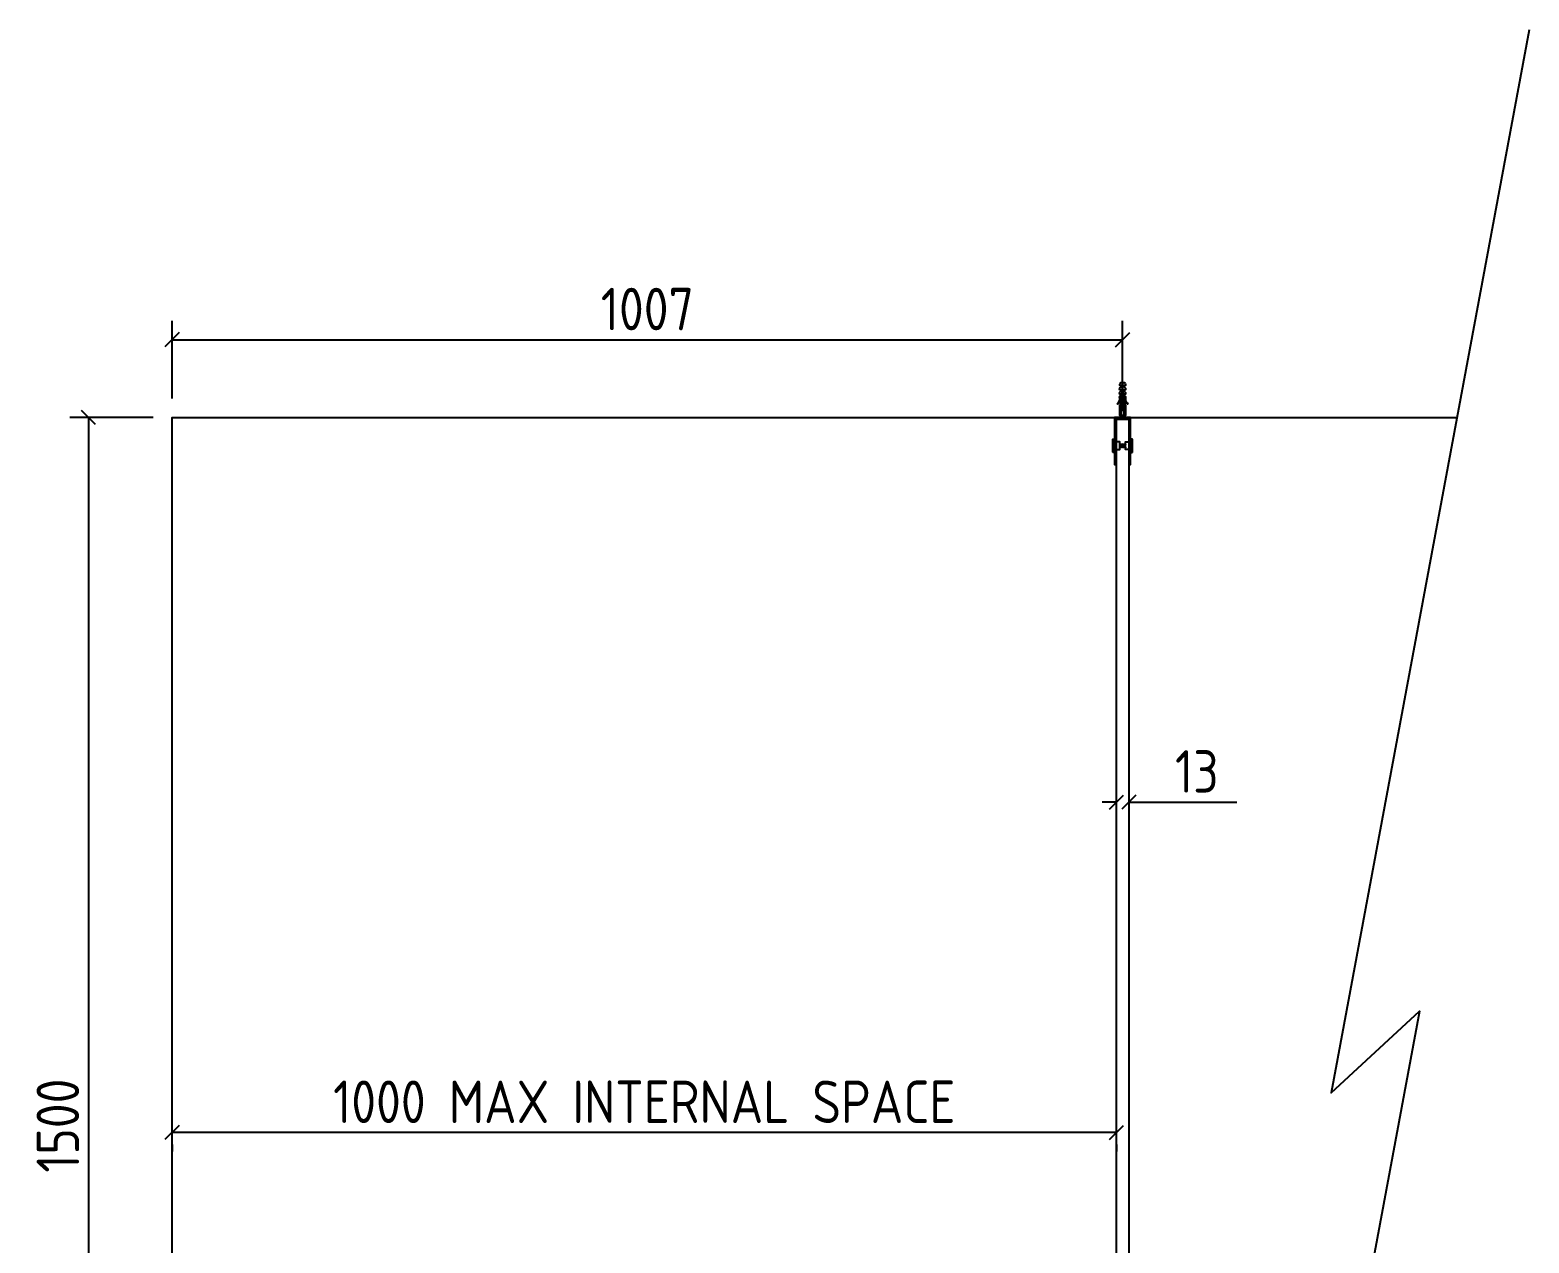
# Model space of a CAD drawing. Header units: inches. Extents: x 129892 to 140765, y 18172 to 24435.
# Drawn here: x 130008 to 131596, y 23151 to 24435 of the extents above; entities that cross this region are included whole.
import ezdxf

# ---------------------------------------------------------------- set-up
doc = ezdxf.new("R2010")
doc.units = ezdxf.units.IN
doc.header["$MEASUREMENT"] = 0
doc.header["$PDMODE"] = 66
doc.styles.add('EXCELSIOR', font='dim.shx', dxfattribs={"height": 45})
doc.dimstyles.new('EXCELSIOR', dxfattribs={"dimtxt": 50, "dimasz": 15, "dimexe": 20, "dimexo": 20, "dimgap": 10, "dimtad": 1, "dimdec": 0, "dimtxsty": 'EXCELSIOR', "dimblk": 'OBLIQUE', "dimcen": 2.5, "dimclrd": 1, "dimclre": 1, "dimclrt": 1, "dimadec": 0, "dimazin": 0, "dimtfac": 1, "dimtdec": 0, "dimtofl": 0, "dimtmove": 0, "dimatfit": 3, "dimfxl": 0, "dimlwd": 25, "dimarcsym": 0})

# ---------------------------------------------------------------- blocks, each defined once
blk = doc.blocks.new('A$C7E8D36A7')
for p, q in [((7.5, 18), (7.5, 22)), ((7.5, 18), (7.5, 22)), ((8, 21.4), (7.5, 22)), ((8, 17.8), (7.5, 21.4)), ((7.5, 21.4), (8, 17.8)), ((8, 17.8), (7.5, 18.6)), ((8, 21.4), (8.4, 18.6)), ((8, 21.4), (8.4, 21.4)), ((8.4, 18.6), (8, 17.8)), ((8.7, 22.2), (8.4, 21.4)), ((8.4, 21.4), (8.8, 18.6)), ((8.4, 18.6), (8.8, 18.6)), ((9.4, 17.8), (8.7, 22.2)), ((8.7, 22.2), (9.4, 17.8)), ((9.3, 21.4), (8.7, 22.2)), ((9.4, 17.8), (8.8, 18.6)), ((9.3, 21.4), (9.7, 18.6)), ((9.3, 21.4), (9.8, 21.4)), ((9.7, 18.6), (9.4, 17.8)), ((9.7, 18.6), (10.2, 18.6)), ((10.1, 22.2), (9.8, 21.4)), ((9.8, 21.4), (10.2, 18.6)), ((10.8, 17.8), (10.1, 22.2)), ((10.1, 22.2), (10.8, 17.8)), ((10.7, 21.4), (10.1, 22.2)), ((10.8, 17.8), (10.2, 18.6)), ((10.7, 21.4), (11.1, 18.6)), ((10.7, 21.4), (11.1, 21.4)), ((11.1, 18.6), (10.8, 17.8)), ((11.5, 22.2), (11.1, 21.4)), ((11.1, 21.4), (11.6, 18.6)), ((11.1, 18.6), (11.6, 18.6)), ((12.1, 17.8), (11.5, 22.2)), ((11.5, 22.2), (12.1, 17.8)), ((12.1, 21.4), (11.5, 22.2)), ((12.1, 17.8), (11.6, 18.6)), ((12.1, 21.4), (12.5, 18.6)), ((12.1, 21.4), (12.5, 21.4)), ((12.5, 18.6), (12.1, 17.8)), ((12.9, 22.2), (12.5, 21.4)), ((12.5, 21.4), (12.9, 18.6)), ((12.5, 18.6), (12.9, 18.6)), ((13.5, 17.8), (12.9, 22.2)), ((12.9, 22.2), (13.5, 17.8)), ((13.4, 21.4), (12.9, 22.2)), ((13.5, 17.8), (12.9, 18.6)), ((13.4, 21.4), (13.5, 20.9)), ((13.4, 21.4), (13.5, 21.4)), ((13.5, 18), (13.5, 22)), ((13.5, 17.9), (13.5, 17.8))]:
    blk.add_line(p, q)
blk.add_lwpolyline([(4, 0), (4, 48), (17, 48), (17, 0), (19, 0), (19, 50), (2, 50), (2, 0)], close=True)
for points in [[(0, 13.5), (0, 26.5, -0.414214), (0.5, 27), (2, 27), (2, 13), (0.5, 13, -0.414214)], [(21, 13.5), (21, 26.5, 0.414214), (20.5, 27), (19, 27), (19, 13), (20.5, 13, 0.414214)]]:
    blk.add_lwpolyline(points, format="xyb", close=True)
for points in [[(4, 16), (7.5, 16), (7.5, 24), (4, 24)], [(17, 16), (13.5, 16), (13.5, 24), (17, 24)]]:
    blk.add_lwpolyline(points)
blk = doc.blocks.new('A$C50743CB1')
blk.add_lwpolyline([(16.7, 7.9, 0.247638), (22.8, 10.5), (22.4, 10.8, -0.24938), (16.7, 8.4, 0.369054), (13.7, 7.3, -0.279225), (13.2, 6.9), (12.2, 6.9), (12.2, 8.4, 0.369054), (9.2, 7.3, -0.279225), (8.7, 6.9), (7.7, 6.9), (7.7, 8.4, 0.369054), (4.7, 7.3, -0.279225), (4.2, 6.9), (3.2, 6.9), (3.2, 8.4, 0.569838), (0, 5.7), (27.9, 5.7), (27.9, 5.1), (0, 5.1, 0.569838), (3.2, 2.4), (3.2, 3.9), (4.2, 3.9, -0.279225), (4.7, 3.6, 0.369054), (7.7, 2.4), (7.7, 3.9), (8.7, 3.9, -0.279225), (9.2, 3.6, 0.369054), (12.2, 2.4), (12.2, 3.9), (13.2, 3.9, -0.279225), (13.7, 3.6, 0.369054), (16.7, 2.4, -0.24938), (22.4, 0), (22.8, 0.3, 0.247638), (16.7, 2.9), (16.7, 3.9), (18, 3.9, -0.279225), (18.6, 3.6, 0.369054), (21.5, 2.4), (21.5, 3.1), (23.3, 3.1), (24.1, 2.3), (35, 2.3), (35, 8.5), (24.1, 8.5), (23.3, 7.7), (21.5, 7.7), (21.5, 8.4, 0.369054), (18.6, 7.3, -0.279225), (18, 6.9), (16.7, 6.9)], format="xyb", close=True)
blk = doc.blocks.new('A$C604D7AA8')
for p, q in [((4, 23), (3.2, 22.4)), ((7.6, 23), (3.2, 22.4)), ((3.2, 22.4), (7.6, 23)), ((3.2, 22.4), (4, 22.1)), ((3.2, 18.7), (7.6, 19.4)), ((7.6, 19.4), (3.2, 18.7)), ((4, 19.3), (3.2, 18.7)), ((3.2, 18.7), (4, 18.4)), ((3.3, 24.2), (7.6, 24.9)), ((7.6, 24.9), (3.3, 24.2)), ((4, 24.8), (3.3, 24.2)), ((3.3, 24.2), (4, 23.9)), ((3.3, 20.6), (7.6, 21.2)), ((7.6, 21.2), (3.3, 20.6)), ((4, 21.1), (3.3, 20.6)), ((3.3, 20.6), (4, 20.2)), ((3.3, 16.9), (7.6, 17.5)), ((7.6, 17.5), (3.3, 16.9)), ((4, 17.5), (3.3, 16.9)), ((3.3, 16.9), (4, 16.6)), ((4.5, 26.7), (3.8, 26.1)), ((7, 26.6), (3.8, 26.1)), ((3.8, 26.1), (4.3, 25.8)), ((4, 24.8), (4.3, 25.8)), ((4, 24.8), (6.7, 25.2)), ((4, 24.8), (6.7, 25.2)), ((4, 23.9), (6.8, 24.3)), ((6.8, 24.3), (4, 23.9)), ((4, 23), (4, 23.9)), ((4, 23), (6.8, 23.4)), ((6.8, 22.5), (4, 22.1)), ((4, 21.1), (4, 22.1)), ((4, 21.1), (6.8, 21.5)), ((4, 21.1), (6.8, 21.5)), ((6.8, 20.6), (4, 20.2)), ((4, 19.3), (4, 20.2)), ((4, 19.3), (6.8, 19.7)), ((4, 19.3), (6.8, 19.7)), ((6.8, 18.8), (4, 18.4)), ((6.8, 18.8), (4, 18.4)), ((4, 17.5), (4, 18.4)), ((4, 17.5), (6.8, 17.9)), ((4, 17.5), (6.8, 17.9)), ((6.8, 17), (4, 16.6)), ((4, 15.7), (4, 16.6)), ((4, 15.7), (6.8, 16.1)), ((4, 15.7), (6.8, 16.1)), ((5.1, 28.6), (4.3, 28)), ((5.9, 28.3), (4.3, 28)), ((4.3, 28), (4.8, 27.7)), ((6.5, 26.1), (4.3, 25.8)), ((4.6, 26.7), (4.8, 27.7)), ((4.6, 26.7), (6.2, 27)), ((4.6, 26.7), (6.2, 27)), ((5.9, 28.3), (4.8, 27.7)), ((5.1, 28.6), (5.4, 29.9)), ((5.1, 28.6), (5.9, 28.3)), ((6.2, 27), (5.4, 29.9)), ((6.2, 27), (7, 26.6)), ((7, 26.6), (6.5, 26.1)), ((6.7, 25.2), (6.5, 26.1)), ((6.7, 25.2), (7.6, 24.9)), ((7.6, 24.9), (6.8, 24.3)), ((6.8, 23.4), (6.8, 24.3)), ((6.8, 23.4), (7.6, 23)), ((7.6, 23), (6.8, 22.5)), ((6.8, 22.5), (6.8, 21.5)), ((6.8, 21.5), (7.6, 21.2)), ((7.6, 21.2), (6.8, 20.6)), ((6.8, 19.7), (6.8, 20.6)), ((6.8, 19.7), (7.6, 19.4)), ((7.6, 19.4), (6.8, 18.8)), ((6.8, 17.9), (6.8, 18.8)), ((6.8, 17.9), (7.6, 17.5)), ((7.6, 17.5), (6.8, 17)), ((6.8, 17), (6.8, 16.1)), ((6.8, 16.1), (7.6, 15.7)), ((3.2, 9.6), (7.6, 10.2)), ((7.6, 10.2), (3.2, 9.6)), ((4, 10.2), (3.2, 9.6)), ((3.2, 9.6), (4, 9.3)), ((3.3, 15.1), (7.6, 15.7)), ((7.6, 15.7), (3.3, 15.1)), ((4, 15.7), (3.3, 15.1)), ((3.3, 15.1), (4, 14.7)), ((3.3, 13.2), (7.6, 13.9)), ((7.6, 13.9), (3.3, 13.2)), ((4, 13.8), (3.3, 13.2)), ((3.3, 13.2), (4, 12.9)), ((3.3, 11.4), (7.6, 12.1)), ((7.6, 12.1), (3.3, 11.4)), ((4, 12), (3.3, 11.4)), ((3.3, 11.4), (4, 11.1)), ((6.8, 15.1), (4, 14.7)), ((6.8, 15.1), (4, 14.7)), ((4, 13.8), (4, 14.7)), ((4, 13.8), (6.8, 14.2)), ((6.8, 13.3), (4, 12.9)), ((4, 12), (4, 12.9)), ((4, 12), (6.8, 12.4)), ((4, 12), (6.8, 12.4)), ((6.8, 11.5), (4, 11.1)), ((6.8, 11.5), (4, 11.1)), ((4, 10.2), (4, 11.1)), ((4, 10.2), (6.8, 10.6)), ((4, 10.2), (6.8, 10.6)), ((6.8, 9.7), (4, 9.3)), ((4, 1.5), (4, 9.3)), ((7.6, 15.7), (6.8, 15.1)), ((6.8, 15.1), (6.8, 14.2)), ((6.8, 14.2), (7.6, 13.9)), ((7.6, 13.9), (6.8, 13.3)), ((6.8, 12.4), (6.8, 13.3)), ((6.8, 12.4), (7.6, 12.1)), ((7.6, 12.1), (6.8, 11.5)), ((6.8, 10.6), (6.8, 11.5)), ((6.8, 10.6), (7.6, 10.2)), ((7.6, 10.2), (6.8, 9.7)), ((6.8, 1.5), (6.8, 9.7)), ((3.9, 0), (2, 0)), ((7, 0), (3.9, 0)), ((8.8, 0), (7, 0))]:
    blk.add_line(p, q)
blk.add_lwpolyline([(4, 1.5), (2, 0), (8.8, 0), (6.8, 1.5)])
at = {"rotation": 270}
blk.add_blockref('A$C50743CB1', (0, 39), dxfattribs=at)
blk = doc.blocks.new('_OBLIQUE')
at = {"color": 0, "linetype": 'ByBlock'}
blk.add_line((-0.5, -0.5), (0.5, 0.5), dxfattribs=at)
blk = doc.blocks.new('*D147')
at = {"color": 1, "lineweight": -2}
for p, q in [((130158.9, 24045), (130158.9, 24127.3)), ((131165.4, 24043), (131165.4, 24127.3))]:
    blk.add_line(p, q, dxfattribs=at)
at = {"color": 1, "lineweight": 25}
blk.add_line((130158.9, 24107.3), (131165.4, 24107.3), dxfattribs=at)
at = {"layer": 'Defpoints', "color": 0}
for p in [(131165.4, 24107.3), (130158.9, 24025), (131165.4, 24023)]:
    blk.add_point(p, dxfattribs=at)
at = {"color": 1, "lineweight": 25, "xscale": 15, "yscale": 15, "zscale": 15, "rotation": 180}
blk.add_blockref('_OBLIQUE', (130158.9, 24107.3), dxfattribs=at)
at = {"color": 1, "lineweight": 25, "xscale": 15, "yscale": 15, "zscale": 15}
blk.add_blockref('_OBLIQUE', (131165.4, 24107.3), dxfattribs=at)
at = {"color": 1, "insert": (130662.2, 24139.8), "char_height": 45, "attachment_point": 5, "style": 'EXCELSIOR'}
blk.add_mtext('1007', dxfattribs=at)
blk = doc.blocks.new('*D148')
at = {"color": 1, "lineweight": -2}
for p, q in [((130138.9, 24025), (130050.5, 24025)), ((130138.9, 22525), (130050.5, 22525))]:
    blk.add_line(p, q, dxfattribs=at)
at = {"color": 1, "lineweight": 25}
blk.add_line((130070.5, 24025), (130070.5, 22525), dxfattribs=at)
at = {"layer": 'Defpoints', "color": 0}
for p in [(130158.9, 24025), (130070.5, 22525), (130158.9, 22525)]:
    blk.add_point(p, dxfattribs=at)
at = {"color": 1, "lineweight": 25, "xscale": 15, "yscale": 15, "zscale": 15}
for p, rotation in [((130070.5, 24025), 90), ((130070.5, 22525), 270)]:
    blk.add_blockref('_OBLIQUE', p, dxfattribs=dict(at, rotation=rotation))
at = {"color": 1, "insert": (130038, 23275), "char_height": 45, "attachment_point": 5, "rotation": 90, "style": 'EXCELSIOR'}
blk.add_mtext('1500', dxfattribs=at)
blk = doc.blocks.new('*D150')
at = {"color": 1, "lineweight": 25}
for p, q in [((131158.9, 23617.6), (131143.9, 23617.6)), ((131171.9, 23617.6), (131286.2, 23617.6))]:
    blk.add_line(p, q, dxfattribs=at)
at = {"layer": 'Defpoints', "color": 0}
for p in [(131158.9, 23617.6), (131171.9, 23617.6), (131171.9, 23617.6)]:
    blk.add_point(p, dxfattribs=at)
at = {"color": 1, "lineweight": 25, "xscale": 15, "yscale": 15, "zscale": 15}
blk.add_blockref('_OBLIQUE', (131158.9, 23617.6), dxfattribs=at)
at = {"color": 1, "lineweight": 25, "xscale": 15, "yscale": 15, "zscale": 15, "rotation": 180}
blk.add_blockref('_OBLIQUE', (131171.9, 23617.6), dxfattribs=at)
at = {"color": 1, "insert": (131244, 23650.1), "char_height": 45, "attachment_point": 5, "style": 'EXCELSIOR'}
blk.add_mtext('13', dxfattribs=at)
blk = doc.blocks.new('*D154')
at = {"color": 1, "lineweight": 25}
blk.add_line((131158.9, 23267.7), (130158.9, 23267.7), dxfattribs=at)
at = {"color": 1, "lineweight": -2}
for p, q in [((130158.9, 23255), (130158.9, 23247.7)), ((131158.9, 23255), (131158.9, 23247.7))]:
    blk.add_line(p, q, dxfattribs=at)
at = {"layer": 'Defpoints', "color": 0}
for p in [(130158.9, 23275), (131158.9, 23275), (130158.9, 23267.7)]:
    blk.add_point(p, dxfattribs=at)
at = {"color": 1, "lineweight": 25, "xscale": 15, "yscale": 15, "zscale": 15, "rotation": 180}
blk.add_blockref('_OBLIQUE', (130158.9, 23267.7), dxfattribs=at)
at = {"color": 1, "lineweight": 25, "xscale": 15, "yscale": 15, "zscale": 15}
blk.add_blockref('_OBLIQUE', (131158.9, 23267.7), dxfattribs=at)
at = {"color": 1, "insert": (130658.9, 23300.2), "char_height": 45, "attachment_point": 5, "style": 'EXCELSIOR'}
blk.add_mtext('1000 MAX INTERNAL SPACE', dxfattribs=at)

msp = doc.modelspace()

# ---------------------------------------------------------------- linework, layer by layer
at = {"color": 92}
msp.add_lwpolyline([(131595.7, 24435.3), (131386.1, 23309.7), (131479.7, 23396.2), (131176.5, 21767.7)], dxfattribs=at)
msp.add_lwpolyline([(130158.9, 21610.5), (130158.9, 24025), (131519.3, 24025)])
msp.add_lwpolyline([(131158.9, 24023), (131171.9, 24023), (131171.9, 22527), (131158.9, 22527)], close=True)

# ---------------------------------------------------------------- block references
at = {"xscale": -1}
msp.add_blockref('A$C604D7AA8', (131170.8, 24023), dxfattribs=at)
msp.add_blockref('A$C7E8D36A7', (131154.9, 23975))

# ---------------------------------------------------------------- dimensions: what is measured, and where the dimension line sits
for base, p1, p2, picture, middle in [((131165.411, 24107.3076), (130158.9049, 24024.9888), (131165.411, 24022.9888), '*D147', (130662.158, 24139.8076)), ((131171.9, 23617.6), (131158.9, 23617.6), (131171.9, 23617.6), '*D150', (131244, 23650.1))]:
    dim = msp.add_linear_dim(base=base, p1=p1, p2=p2, dimstyle='EXCELSIOR')
    dim.commit()
    dim.dimension.update_dxf_attribs({"geometry": picture, "text_midpoint": middle})
dim = msp.add_linear_dim(base=(130070.5, 22525), p1=(130158.9, 24025), p2=(130158.9, 22525), angle=90, dimstyle='EXCELSIOR')
dim.commit()
dim.dimension.update_dxf_attribs({"geometry": '*D148', "text_midpoint": (130038, 23275)})
at = {"color": 2}
dim = msp.add_linear_dim(base=(130158.9, 23267.7), p1=(131158.9, 23275), p2=(130158.9, 23275), text='<> MAX INTERNAL SPACE', dimstyle='EXCELSIOR', dxfattribs=at)
dim.commit()
dim.dimension.update_dxf_attribs({"geometry": '*D154', "text_midpoint": (130658.9, 23300.2)})

doc.saveas('drawing.dxf')
